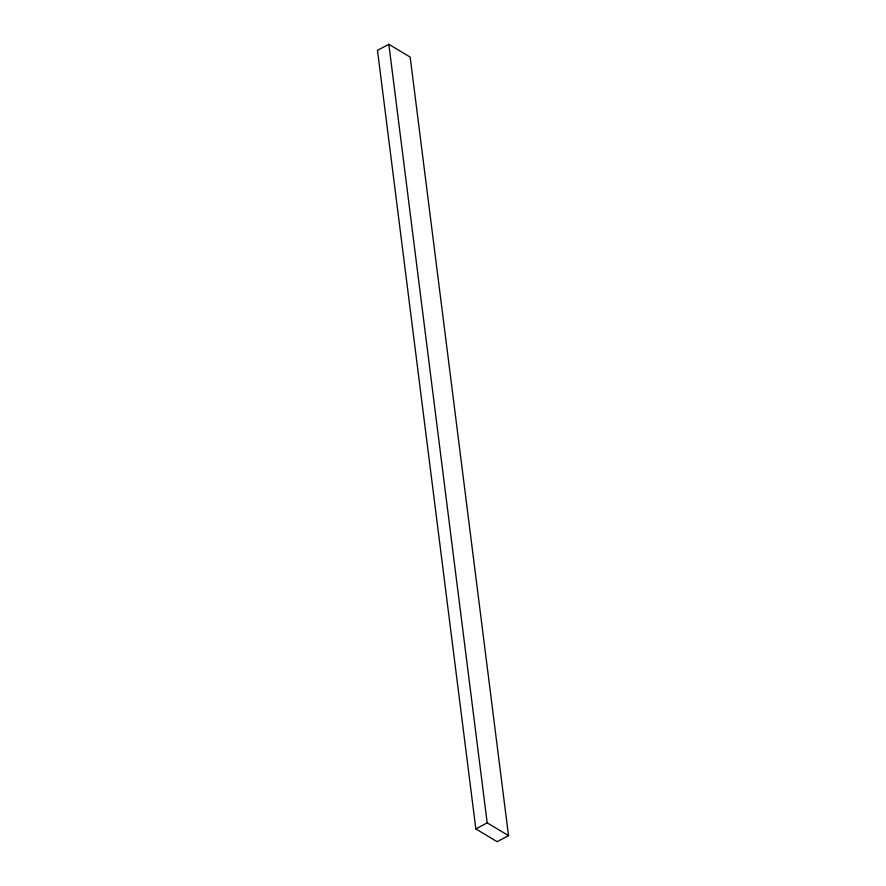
<?xml version="1.0" encoding="UTF-8"?>
<svg xmlns="http://www.w3.org/2000/svg" width="886" height="886" viewBox="0 0 886 886"><rect width="100%" height="100%" fill="white"/><g stroke="black" fill="none" stroke-linecap="round" stroke-linejoin="round"><path stroke-width="1.33" d="M388.832 44.3L377.48 50.358L475.837 828.919L497.168 841.7L508.52 835.642L410.163 57.081L388.832 44.3L487.189 822.861L508.52 835.642M475.837 828.919L487.189 822.861"/></g></svg>
